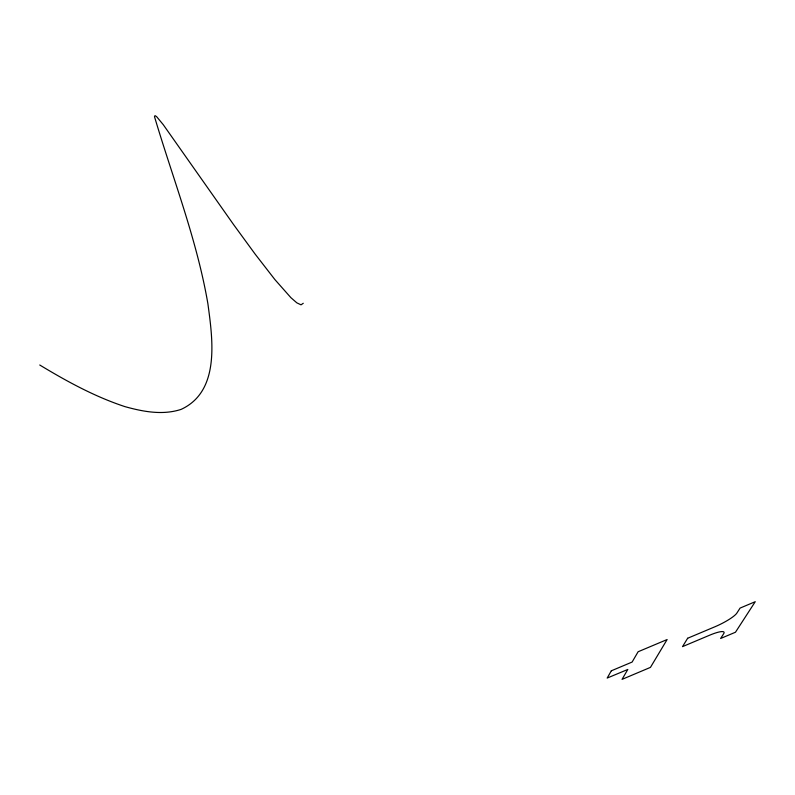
<?xml version="1.0" encoding="UTF-8"?>
<svg xmlns="http://www.w3.org/2000/svg" width="795" height="795" viewBox="0 0 795 795"><rect width="100%" height="100%" fill="white"/><g stroke="black" fill="none" stroke-linecap="round" stroke-linejoin="round"><path stroke-width="1.19" d="M303.263 303.273L301.037 304.843L296.823 302.835L290.9 297.668L274.921 279.611L255.135 254.102L233.482 224.448L163.253 124.676L156.605 116.627L155.025 115.633L154.478 116.597C172.922 178.686 196.862 239.573 207.892 303.74C212.573 338.75 220.613 391.17 181.091 409.395C162.647 415.417 143.18 411.691 124.984 406.642C94.804 396.695 66.85 381.391 39.75 365.004M611.315 670.811L607.181 678.065L627.812 669.46L622.048 679.367L650.449 667.383L667.124 639.538L638.117 651.751L632.114 662.056L611.315 670.811M687.665 638.246L682.517 646.633L709.567 635.235A20.332 3.856 -26.2 0 1 723.708 633.665L720.618 638.494L735.464 632.234L755.25 601.696L740.075 608.086L736.925 613.005A20.66 3.985 -26.3 0 1 714.884 626.788L687.665 638.246"/></g></svg>
